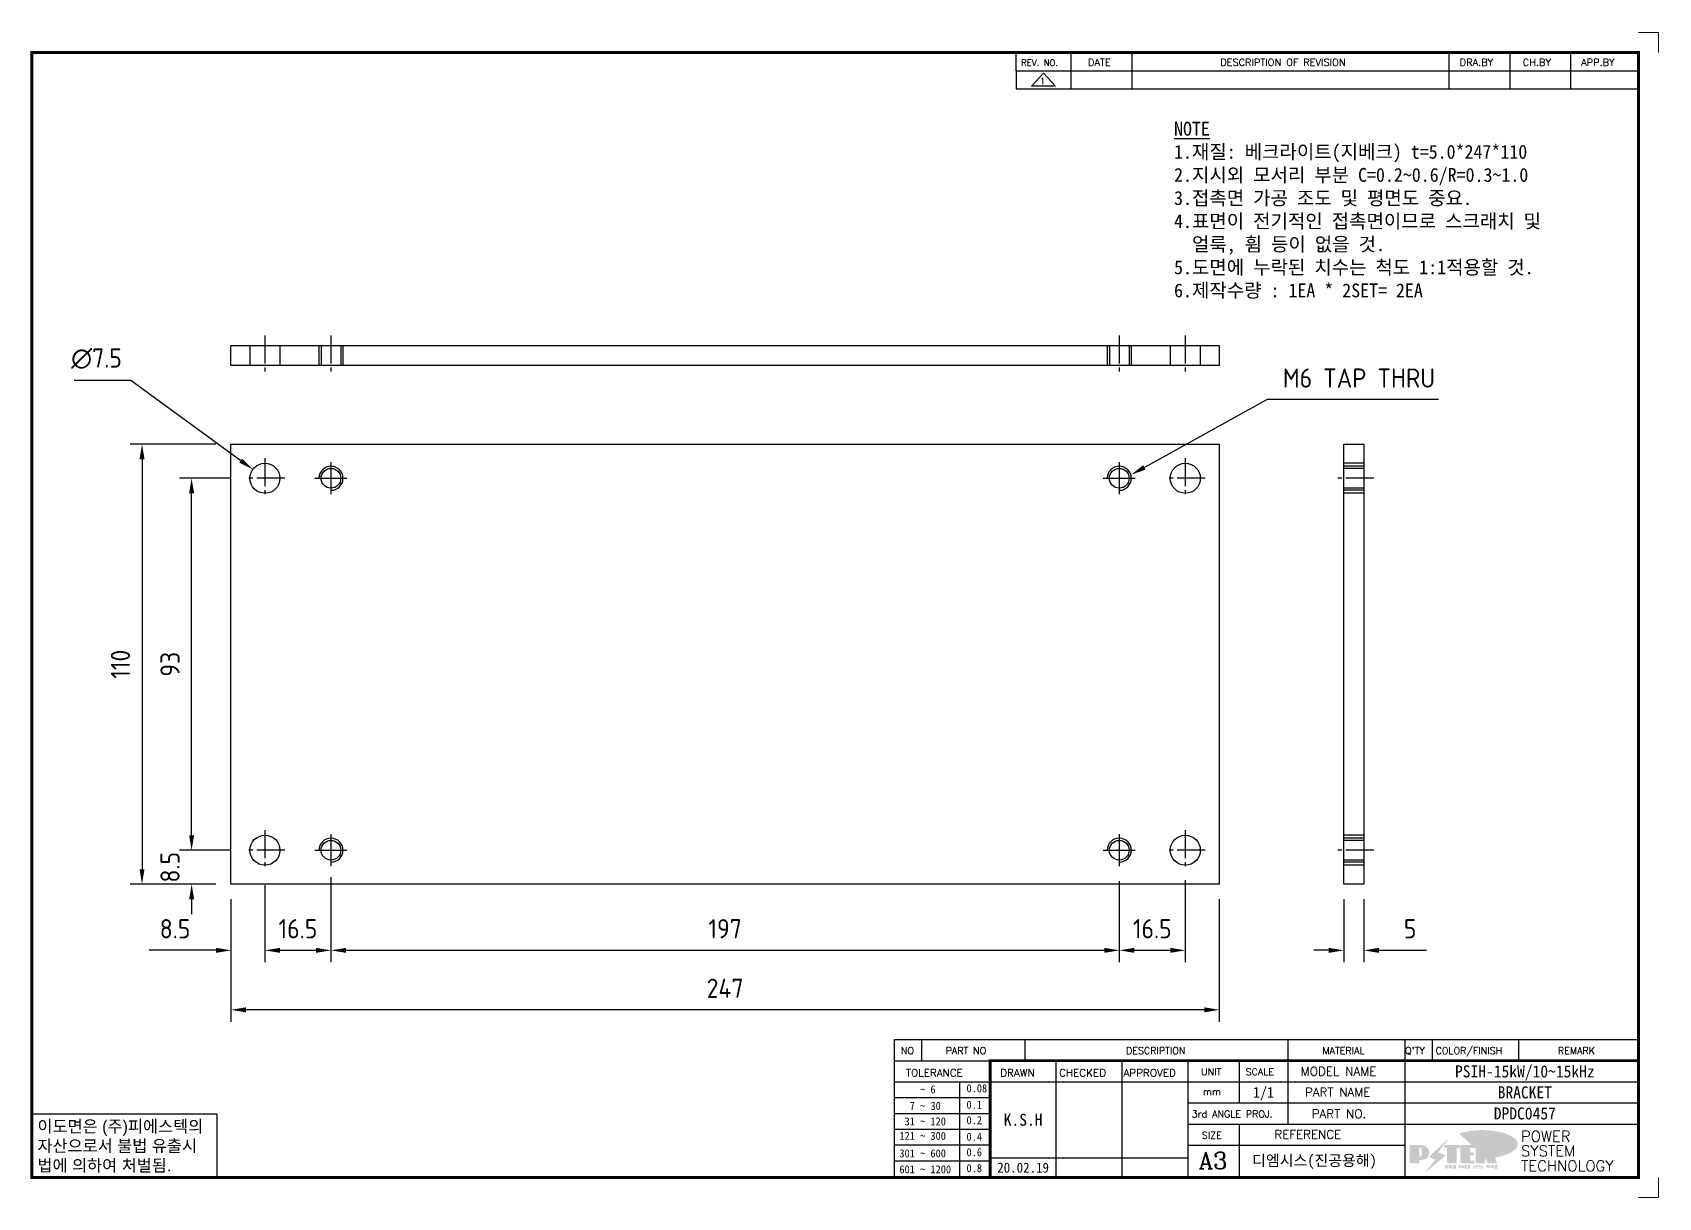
# Model space of a CAD drawing. Header units: millimetres. Extents: x 24815 to 36799, y -9299 to 5469.
# Drawn here: x 27275.7 to 27682, y -3978.8 to -3687.5 of the extents above; entities that cross this region are included whole.
import ezdxf
from ezdxf.enums import TextEntityAlignment as Align

# ---------------------------------------------------------------- set-up
doc = ezdxf.new("R2010")
doc.units = ezdxf.units.MM
for name, pattern in [('CENTER', [50.8, 31.75, -6.35, 6.35, -6.35]), ('CENTER1', [10, 7, -1, 1, -1]), ('HIDDEN', [9.525, 6.35, -3.175])]:
    doc.linetypes.add(name, pattern=pattern)
for name, color, linetype in [('CL', 1, 'CENTER'), ('FL', 3, 'Continuous'), ('FORMAT-1', 7, 'Continuous'), ('line', 3, 'Continuous')]:
    doc.layers.add(name, color=color, linetype=linetype)
doc.styles.add('h1', font='')
doc.styles.add('HAN', font='')
doc.styles.add('RC', font='ROMANC.SHX')
doc.styles.add('ROMANT', font='romant')
doc.styles.get("Standard").update_dxf_attribs({"font": 'ISOCP.SHX', "bigfont": 'WHGTXT.SHX'})
doc.styles.get('h1').set_extended_font_data('New Gulim')
doc.styles.get('HAN').set_extended_font_data('GulimChe')
doc.dimstyles.new('PS-1.5', dxfattribs={"dimscale": 1.5, "dimtxt": 3.2, "dimasz": 2.5, "dimexe": 2, "dimexo": 2.5, "dimgap": 2, "dimtad": 1, "dimtoh": 1, "dimrnd": 0.05, "dimzin": 12, "dimdsep": 46, "dimtxsty": 'Standard', "dimcen": 0, "dimclrt": 2, "dimazin": 3, "dimtfac": 1, "dimtofl": 0, "dimtmove": 0, "dimatfit": 3, "dimfxl": 0, "dimtolj": 1, "dimtzin": 0, "dimarcsym": 0})

# ---------------------------------------------------------------- blocks, each defined once
blk = doc.blocks.new('A$C25FC4D7C')
blk.add_circle((0, 0), 2.46)
at = {"layer": 'CL'}
for p, q in [((-4, 0), (4, 0)), ((0, 4), (0, -4))]:
    blk.add_line(p, q, dxfattribs=at)
at = {"layer": 'FL'}
blk.add_arc((0, 0), 3, 270, 180, dxfattribs=at)
blk = doc.blocks.new('A$C27F636C6')
at = {"color": 1, "linetype": 'CENTER1'}
for p, q in [((-229.5, 5), (-229.5, -5)), ((0.5, 5), (0.5, -5)), ((-224.5, 0), (-234.5, 0)), ((5.5, 0), (-4.5, 0)), ((-229.5, -88), (-229.5, -98)), ((0.5, -88), (0.5, -98)), ((-224.5, -93), (-234.5, -93)), ((5.5, -93), (-4.5, -93))]:
    blk.add_line(p, q, dxfattribs=at)
at = {"color": 32}
blk.add_lwpolyline([(-238, 8.5), (9, 8.5), (9, -101.5), (-238, -101.5)], close=True, dxfattribs=at)
for centre in [(-229.5, 0), (0.5, 0), (-229.5, -93), (0.5, -93)]:
    blk.add_circle(centre, 3.75, dxfattribs=at)
for p in [(-213, 0), (-16, 0), (-213, -93), (-16, -93)]:
    blk.add_blockref('A$C25FC4D7C', p)
blk = doc.blocks.new('re3')
at = {"color": 180}
for p, q in [((0, 0), (0, -4.55)), ((6.87, -0.64), (3.86, -3.91)), ((9.88, -3.91), (3.86, -3.91)), ((6.87, -0.64), (9.88, -3.91)), ((13.74, -4.55), (13.74, 0)), ((28.97, -4.55), (28.97, 0)), ((108.25, -4.55), (108.25, 0)), ((123.49, -4.55), (123.49, 0)), ((138.64, -4.55), (138.64, 0)), ((0, -4.55), (155.53, -4.55))]:
    blk.add_line(p, q, dxfattribs=at)
at = {"color": 2, "style": 'RC', "oblique": 15}
blk.add_attdef('REV.NO', text='', height=1.56, dxfattribs=at).set_placement((6.59, -2.56), align=Align.MIDDLE_CENTER)
blk.add_attdef('-1', text='', height=1.56, dxfattribs=at).set_placement((9.37, -1.66), align=Align.MIDDLE_LEFT)
at = {"color": 2, "style": 'HAN'}
for tag, p in [('REV.-DATE', (21.36, -2.28)), ('DRA.BY', (115.87, -2.28)), ('CH.BY', (131.07, -2.28)), ('APP.BY', (147.09, -2.28))]:
    blk.add_attdef(tag, text='', height=2.5, dxfattribs=at).set_placement(p, align=Align.MIDDLE_CENTER)
blk.add_attdef('DESCRIPTION-OF-REVISION', text='', height=2.5, dxfattribs=at).set_placement((31.61, -2.28), align=Align.MIDDLE_LEFT)
blk = doc.blocks.new('t3')
for p, q in [((0, 15.88), (46.25, 15.88)), ((0, 15.88), (0, 0)), ((46.25, 15.88), (46.25, 0)), ((0, 0), (46.25, 0))]:
    blk.add_line(p, q)
at = {"color": 1, "style": 'h1'}
for s, p in [('이도면은 (주)피에스텍의', (1.4, 11.29)), ('자산으로서 불법 유출시', (1.4, 6.41)), ('법에 의하여 처벌됨.', (1.4, 1.52))]:
    blk.add_text(s, height=3, dxfattribs=at).set_placement(p)
blk = doc.blocks.new('new LOGO')
at = {"layer": 'line'}
h = blk.add_hatch(color=253, dxfattribs=at)
edge = h.paths.add_edge_path()
edge.add_ellipse((333.9, 86.4), major_axis=(-165.9, 0), ratio=0.39426, start_angle=111.51268, end_angle=334.46902)
edge.add_ellipse((314.1, 81.2), major_axis=(-153.7, 0), ratio=0.40699, start_angle=121.30662, end_angle=327.74369, ccw=False)
edge.add_line((394, 27.8), (394.7, 25.6))
h = blk.add_hatch(color=1, dxfattribs=at)
h.paths.add_polyline_path([(41.5, 16.4), (54.3, 16.4, 1), (54.3, 82.9), (0, 82.9), (0, -0.1), (41.5, -0.1)])
h.paths.add_polyline_path([(41.5, 27.9), (41.5, 71.9), (43.6, 71.9, -0.414214), (54.6, 60.9), (54.6, 38.9, -0.414214), (43.6, 27.9)], flags=16)
h.paths.add_polyline_path([(214.7, 71.9), (227.5, 71.9), (227.5, 82.9), (159.7, 82.9), (159.7, 71.9), (172.5, 71.9), (172.5, -0.1), (214.7, -0.1)])
h.paths.add_polyline_path([(276, 37.4), (294.8, 37.4), (294.8, 49.1), (276, 49.1), (276, 71.9), (294.8, 71.9), (294.8, 82.9), (234.5, 82.9), (234.5, -0.1), (297, -0.1), (297, 10.9), (276, 10.9)])
h.paths.add_polyline_path([(347.2, 35.2), (359.7, -0.1), (400.5, -0.1), (379.6, 66.8), (399.7, 82.9), (380.6, 82.9), (347.2, 61.6), (347.2, 82.9), (305.5, 82.9), (305.5, -0.1), (347.2, -0.1)])
h = blk.add_hatch(color=250, dxfattribs=at)
h.paths.add_polyline_path([(44.5, 69.4), (46.6, 69.4, -0.129793), (52, 68, 0.221832), (43.6, 71.9), (41.5, 71.9), (41.5, 27.9), (43.6, 27.9, 0.02048), (44.5, 28)], flags=17)
h.paths.add_polyline_path([(44.5, 13.9), (57.3, 13.9, 0.72362), (77.1, 73.9, -0.679777), (54.3, 16.4), (41.5, 16.4), (41.5, -0.1), (3, -0.1), (3, -2.6), (44.5, -2.6)])
h.paths.add_polyline_path([(117.9, 14.2), (71.5, -44.4), (77.1, -39.6), (120.8, 15.6), (92, 28.9), (173.3, 106), (177.5, 111.4), (89.1, 27.6)])
h.paths.add_polyline_path([(162.7, 71.9), (162.7, 69.4), (172.5, 69.4), (172.5, 71.9)], flags=17)
h.paths.add_polyline_path([(217.7, 69.4), (230.5, 69.4), (230.5, 80.4), (227.5, 80.4), (227.5, 71.9), (214.7, 71.9), (214.7, -0.1), (175.5, -0.1), (175.5, -2.6), (217.7, -2.6)])
h.paths.add_polyline_path([(297.8, 46.6), (294.8, 46.6), (294.8, 37.4), (276, 37.4), (276, 10.9), (279, 10.9), (279, 34.9), (297.8, 34.9)])
h.paths.add_polyline_path([(300, 8.4), (297, 8.4), (297, -0.1), (237.5, -0.1), (237.5, -2.6), (300, -2.6)])
h.paths.add_polyline_path([(297.8, 80.4), (294.8, 80.4), (294.8, 71.9), (276, 71.9), (276, 49.1), (279, 49.1), (279, 69.4), (297.8, 69.4)])
h.paths.add_polyline_path([(350.2, 80.4), (347.2, 80.4), (347.2, 61.6), (350.2, 63.5)])
h.paths.add_polyline_path([(350.2, 26.7), (347.2, 35.2), (347.2, -0.1), (308.5, -0.1), (308.5, -2.6), (350.2, -2.6)])
h.paths.add_polyline_path([(402.7, 80.4), (396.5, 80.4), (379.6, 66.8), (400.5, -0.1), (361.8, -0.1), (362.7, -2.6), (403.5, -2.6), (382.6, 64.3)])
blk.add_hatch(color=5, dxfattribs=at).paths.add_polyline_path([(166.3, 35), (131, 49), (180.4, 112.7), (92, 28.9), (120.8, 15.6), (74.4, -43)])
h = blk.add_hatch(color=250, dxfattribs=at)
edge = h.paths.add_edge_path()
edge.add_ellipse((237.8, -17.6), major_axis=(-14.3, 0), ratio=0.526336, start_angle=192.2456, end_angle=269.07481)
edge.add_line((238.1, -10.1), (237.6, -10.1))
edge.add_ellipse((237.8, -17.6), major_axis=(-14.3, 0), ratio=0.526336, start_angle=270.92519, end_angle=449.07481)
edge.add_line((237.6, -25.1), (238.1, -25.1))
edge.add_ellipse((237.8, -17.6), major_axis=(-14.3, 0), ratio=0.526336, start_angle=450.92519, end_angle=527.7544)
edge.add_line((251.7, -19.2), (254.1, -19.2))
edge.add_line((254.1, -19.2), (254.1, -27.1))
edge.add_line((254.1, -27.1), (263.1, -27.1))
edge.add_line((263.1, -27.1), (263.1, -10.1))
edge.add_line((263.1, -10.1), (254.1, -10.1))
edge.add_line((254.1, -10.1), (254.1, -16))
edge.add_line((254.1, -16), (251.7, -16))
h.paths.add_polyline_path([(241, -16.4), (241, -18.7, -1), (234.4, -18.7), (234.4, -16.4, -1)], flags=16)
h.paths.add_polyline_path([(278.2, -10.1), (268.1, -10.1), (268.1, -27.1), (278.2, -27.1)])
h.paths.add_polyline_path([(310.3, -10.1), (310.3, -11.1, -0.157169), (289.3, -17.5), (294, -19.9, 0.128407), (316.3, -15.9, 0.128407), (338.6, -19.9), (343.3, -17.5, -0.157169), (322.2, -11.1), (322.2, -10.1)])
h.paths.add_polyline_path([(342.1, -25.1), (342.1, -22.3), (290.4, -22.3), (290.4, -25.1)])
h.paths.add_polyline_path([(352, -10.1), (352, -16.2, 0.414214), (354, -18.2), (378.7, -18.2), (378.7, -19.6), (390.2, -19.6), (390.2, -10.1), (378.7, -10.1), (378.7, -13.6), (374.7, -13.6), (374.7, -15.1), (378.7, -15.1), (378.7, -16.2), (364.7, -16.2), (364.7, -15.1), (371.2, -15.1), (371.2, -13.6), (364.7, -13.6), (364.7, -12.6), (374.7, -12.6), (374.7, -10.1)])
h.paths.add_polyline_path([(393.8, -10.1), (393.8, -19.6), (405, -19.6), (405, -10.1)])
h.paths.add_polyline_path([(405, -27.1), (405, -20.9), (356.8, -20.9), (356.8, -23), (391.8, -23), (391.8, -27.1)])
h.paths.add_polyline_path([(200.4, -10.1), (200.4, -22.3), (193.2, -22.3), (193.2, -12.6), (196.6, -12.6), (196.6, -10.1), (161, -10.1), (161, -12.6), (164.5, -12.6), (164.5, -22.3), (161, -22.3), (161, -25.1), (200.4, -25.1), (200.4, -27.1), (213.9, -27.1), (213.9, -10.1)])
h.paths.add_polyline_path([(182, -12.6), (175.6, -12.6), (175.6, -22.3), (182, -22.3)], flags=17)
blk = doc.blocks.new('format-3')
at = {"color": 3, "lineweight": 9}
for p, q in [((0, 286.3), (0, 291.3)), ((5, 291.3), (0, 291.3)), ((414.5, 291.3), (419.5, 291.3)), ((419.5, 286.3), (419.5, 291.3)), ((0, 5), (0, 0)), ((419.5, 5), (419.5, 0)), ((5, 0), (0, 0)), ((414.5, 0), (419.5, 0))]:
    blk.add_line(p, q, dxfattribs=at)
at = {"color": 180}
for p, q in [((258.97, 281.75), (258.97, 286.3)), ((272.71, 281.75), (272.71, 286.3)), ((287.94, 281.75), (287.94, 286.3)), ((367.22, 281.75), (367.22, 286.3)), ((382.45, 281.75), (382.45, 286.3)), ((397.61, 281.75), (397.61, 286.3)), ((258.97, 281.75), (414.5, 281.75)), ((228.5, 39.49), (228.5, 5)), ((228.5, 39.49), (414.5, 39.49)), ((235.29, 39.49), (235.29, 34.21)), ((261.24, 34.21), (261.24, 39.49)), ((326.9, 39.49), (326.9, 34.21)), ((356.11, 39.49), (356.11, 34.21)), ((362.93, 39.49), (362.93, 34.21)), ((384.48, 39.49), (384.48, 34.21)), ((228.5, 34.21), (252.48, 34.21)), ((268.96, 5), (268.96, 34.21)), ((285.45, 5), (285.45, 34.21)), ((301.94, 5), (301.94, 34.21)), ((314.72, 34.21), (314.72, 23.65)), ((326.9, 34.21), (326.9, 18.37)), ((356.11, 34.21), (356.11, 5)), ((228.5, 28.93), (252.48, 28.93)), ((244.89, 5.23), (244.89, 28.93)), ((252.48, 28.93), (414.5, 28.93)), ((228.5, 24.98), (252.48, 24.98)), ((228.5, 21.03), (252.48, 21.03)), ((301.94, 23.65), (414.5, 23.65)), ((228.5, 17.08), (252.48, 17.08)), ((301.94, 18.37), (414.5, 18.37)), ((314.72, 18.37), (314.72, 5)), ((228.5, 13.13), (252.48, 13.13)), ((301.94, 13.09), (356.11, 13.09)), ((228.5, 9.18), (252.48, 9.18)), ((252.48, 9.95), (301.94, 9.95))]:
    blk.add_line(p, q, dxfattribs=at)
at = {"const_width": 0.7}
blk.add_lwpolyline([(252.48, 5), (252.48, 34.21), (414.5, 34.21)], dxfattribs=at)
at = {"layer": 'FORMAT-1', "const_width": 0.7}
blk.add_lwpolyline([(13, 5), (13, 286.3), (414.5, 286.3), (414.5, 5)], close=True, dxfattribs=at)
blk.add_blockref('t3', (13, 5))
at = {"xscale": 0.05400000000000027, "yscale": 0.05400000000000027, "zscale": 0.05400000000000027}
blk.add_blockref('new LOGO', (357.35, 8.65), dxfattribs=at)
at = {"color": 2}
for s, height, style, p in [('REV. NO.', 1.56, 'RC', (260.23, 282.95)), ('DATE', 1.788, 'RC', (276.95, 282.94)), ('DESCRIPTION OF REVISION', 1.7875, 'RC', (309.98, 282.94)), ('DRA.BY', 1.788, 'RC', (369.83, 282.94)), ('CH.BY', 1.788, 'RC', (385.59, 282.94)), ('APP.BY', 1.788, 'RC', (400.18, 282.94)), ('NO', 1.742, 'RC', (230.16, 35.83)), ('PART NO', 1.742, 'RC', (241.36, 35.83)), ('DESCRIPTION', 1.7424, 'RC', (286.43, 35.83)), ('MATERIAL', 1.742, 'RC', (335.52, 35.83)), ("Q'TY", 1.742, 'RC', (356.17, 35.83)), ('COLOR/FINISH', 1.7424, 'RC', (363.8, 35.83)), ('REMARK', 1.742, 'RC', (394.37, 35.83)), ('MODEL NAME', 2.178, 'RC', (330.12, 30.46)), (' TOLERANCE', 1.9, 'RC', (230.11, 30.22)), ('DRAWN', 1.9, 'RC', (255, 30.22)), ('CHECKED', 1.9, 'RC', (269.71, 30.22)), ('APPROVED', 1.9, 'RC', (285.8, 30.22)), ('UNIT', 1.742, 'RC', (305.19, 30.55)), ('SCALE', 1.742, 'RC', (316.32, 30.55)), ('    ~ 6', 2, 'HAN', (229.8, 26.03)), ('0.08', 2, 'HAN', (246.57, 26.31)), ('mm', 1.742, 'RC', (305.67, 25.56)), ('PART NAME', 2.178, 'RC', (331.17, 25.24)), ('  7 ~ 30', 2, 'HAN', (229.8, 21.91)), ('0.1', 2, 'HAN', (246.57, 22.2)), ('3rd ANGLE PROJ.', 1.7424, 'RC', (302.87, 19.97)), ('PART NO.', 2.178, 'RC', (332.84, 19.85)), ('121 ~ 300', 2, 'HAN', (229.8, 14.42)), (' 31 ~ 120', 2, 'HAN', (229.8, 18.04)), ('0.2', 2, 'HAN', (246.57, 18.32)), ('SIZE', 1.742, 'RC', (305.39, 14.71)), ('REFERENCE', 2.178, 'RC', (323.52, 14.69)), ('0.4', 2, 'HAN', (246.57, 14.2)), ('0.6', 2, 'HAN', (246.57, 10.32)), ('301 ~ 600', 2, 'HAN', (229.8, 10.04)), ('0.8', 2, 'HAN', (246.57, 6.33)), ('601 ~ 1200', 2, 'HAN', (229.8, 6.05))]:
    blk.add_text(s, height=height, dxfattribs=dict(at, style=style)).set_placement(p)
at = {"style": 'ROMANT'}
for s, p in [('POWER', (385.15, 13.96)), ('SYSTEM', (385.15, 10.31)), ('TECHNOLOGY', (385.15, 6.56))]:
    blk.add_text(s, height=2.7, dxfattribs=at).set_placement(p)
at = {"color": 2, "lineweight": 25, "style": 'RC'}
blk.add_text('A3', height=4.182, dxfattribs=at).set_placement((304.61, 7.14))
at = {"style": 'HAN'}
for tag, height, p in [('MODEL-NAME', 3, (386.1, 31.53)), ('SCALE', 2.7, (320.81, 26.29)), ('PART-NAME', 3, (386.1, 26.29)), ('DRA-BY', 3, (260.72, 19.44)), ('CH-BY', 3, (277.21, 19.44)), ('APP-BY', 3, (293.7, 19.44)), ('PART-NO', 3, (386.1, 21.01)), ('DRA-DATE', 2.5, (260.72, 7.47)), ('CH-DATE', 2.5, (277.21, 7.47)), ('APP-DATE', 2.5, (293.7, 7.47)), ('관련업체', 3, (333.52, 9.26))]:
    blk.add_attdef(tag, text='', height=height, dxfattribs=at).set_placement(p, align=Align.MIDDLE_CENTER)
blk = doc.blocks.new('*D673')
at = {"color": 0, "lineweight": -2}
for p, q in [((27333.77, -3900.69), (27333.77, -3919.97)), ((27325.27, -3904.19), (27325.27, -3919.97)), ((27321.52, -3916.97), (27304.85, -3916.97)), ((27337.52, -3916.97), (27341.27, -3916.97))]:
    blk.add_line(p, q, dxfattribs=at)
at = {"color": 0}
for points in [[(27321.52, -3916.35), (27321.52, -3917.6), (27325.27, -3916.97)], [(27337.52, -3916.35), (27337.52, -3917.6), (27333.77, -3916.97)]]:
    blk.add_solid(points, dxfattribs=at)
at = {"layer": 'Defpoints', "color": 0}
for p in [(27325.27, -3900.44), (27333.77, -3896.94), (27333.77, -3916.97)]:
    blk.add_point(p, dxfattribs=at)
at = {"color": 2, "insert": (27311.31, -3911.57), "char_height": 4.8, "attachment_point": 5}
blk.add_mtext('\\A1;8.5', dxfattribs=at)
blk = doc.blocks.new('*D674')
at = {"color": 0, "lineweight": -2}
for p, q in [((27333.77, -3900.69), (27333.77, -3919.97)), ((27350.27, -3898.69), (27350.27, -3919.97)), ((27337.52, -3916.97), (27346.52, -3916.97))]:
    blk.add_line(p, q, dxfattribs=at)
at = {"color": 0}
for points in [[(27337.52, -3916.35), (27337.52, -3917.6), (27333.77, -3916.97)], [(27346.52, -3916.35), (27346.52, -3917.6), (27350.27, -3916.97)]]:
    blk.add_solid(points, dxfattribs=at)
at = {"layer": 'Defpoints', "color": 0}
for p in [(27350.27, -3894.94), (27333.77, -3896.94), (27350.27, -3916.97)]:
    blk.add_point(p, dxfattribs=at)
at = {"color": 2, "insert": (27342.02, -3911.57), "char_height": 4.8, "attachment_point": 5}
blk.add_mtext('\\A1;16.5', dxfattribs=at)
blk = doc.blocks.new('*D675')
at = {"color": 0, "lineweight": -2}
for p, q in [((27350.27, -3898.69), (27350.27, -3919.97)), ((27547.27, -3899.69), (27547.27, -3919.97)), ((27354.02, -3916.97), (27543.52, -3916.97))]:
    blk.add_line(p, q, dxfattribs=at)
at = {"color": 0}
for points in [[(27354.02, -3916.35), (27354.02, -3917.6), (27350.27, -3916.97)], [(27543.52, -3916.35), (27543.52, -3917.6), (27547.27, -3916.97)]]:
    blk.add_solid(points, dxfattribs=at)
at = {"layer": 'Defpoints', "color": 0}
for p in [(27350.27, -3894.94), (27547.27, -3895.94), (27547.27, -3916.97)]:
    blk.add_point(p, dxfattribs=at)
at = {"color": 2, "insert": (27448.77, -3911.57), "char_height": 4.8, "attachment_point": 5}
blk.add_mtext('\\A1;197', dxfattribs=at)
blk = doc.blocks.new('*D676')
at = {"color": 0, "lineweight": -2}
for p, q in [((27547.27, -3899.69), (27547.27, -3919.97)), ((27563.77, -3899.44), (27563.77, -3919.97)), ((27551.02, -3916.97), (27560.02, -3916.97))]:
    blk.add_line(p, q, dxfattribs=at)
at = {"color": 0}
for points in [[(27551.02, -3916.35), (27551.02, -3917.6), (27547.27, -3916.97)], [(27560.02, -3916.35), (27560.02, -3917.6), (27563.77, -3916.97)]]:
    blk.add_solid(points, dxfattribs=at)
at = {"layer": 'Defpoints', "color": 0}
for p in [(27547.27, -3895.94), (27563.77, -3895.69), (27563.77, -3916.97)]:
    blk.add_point(p, dxfattribs=at)
at = {"color": 2, "insert": (27555.52, -3911.57), "char_height": 4.8, "attachment_point": 5}
blk.add_mtext('\\A1;16.5', dxfattribs=at)
blk = doc.blocks.new('*D677')
at = {"color": 0, "lineweight": -2}
for p, q in [((27325.27, -3904.19), (27325.27, -3934.85)), ((27572.27, -3904.19), (27572.27, -3934.85)), ((27568.52, -3931.85), (27329.02, -3931.85))]:
    blk.add_line(p, q, dxfattribs=at)
at = {"color": 0}
for points in [[(27329.02, -3931.22), (27329.02, -3932.47), (27325.27, -3931.85)], [(27568.52, -3931.22), (27568.52, -3932.47), (27572.27, -3931.85)]]:
    blk.add_solid(points, dxfattribs=at)
at = {"layer": 'Defpoints', "color": 0}
for p in [(27325.27, -3900.44), (27572.27, -3900.44), (27325.27, -3931.85)]:
    blk.add_point(p, dxfattribs=at)
at = {"color": 2, "insert": (27448.77, -3926.45), "char_height": 4.8, "attachment_point": 5}
blk.add_mtext('\\A1;247', dxfattribs=at)
blk = doc.blocks.new('*D678')
at = {"color": 0, "lineweight": -2}
for p, q in [((27315.45, -3888.19), (27315.45, -3884.44)), ((27325.02, -3891.94), (27312.45, -3891.94)), ((27321.52, -3900.44), (27312.45, -3900.44)), ((27315.45, -3904.19), (27315.45, -3907.94))]:
    blk.add_line(p, q, dxfattribs=at)
at = {"color": 0}
for points in [[(27314.83, -3888.19), (27316.08, -3888.19), (27315.45, -3891.94)], [(27314.83, -3904.19), (27316.08, -3904.19), (27315.45, -3900.44)]]:
    blk.add_solid(points, dxfattribs=at)
at = {"layer": 'Defpoints', "color": 0}
for p in [(27315.45, -3891.94), (27328.77, -3891.94), (27325.27, -3900.44)]:
    blk.add_point(p, dxfattribs=at)
at = {"color": 2, "insert": (27310.05, -3896.19), "char_height": 4.8, "attachment_point": 5, "rotation": 90}
blk.add_mtext('\\A1;8.5', dxfattribs=at)
blk = doc.blocks.new('*D679')
at = {"color": 0, "lineweight": -2}
for p, q in [((27325.02, -3798.94), (27312.45, -3798.94)), ((27315.45, -3888.19), (27315.45, -3802.69)), ((27325.02, -3891.94), (27312.45, -3891.94))]:
    blk.add_line(p, q, dxfattribs=at)
at = {"color": 0}
for points in [[(27314.83, -3802.69), (27316.08, -3802.69), (27315.45, -3798.94)], [(27314.83, -3888.19), (27316.08, -3888.19), (27315.45, -3891.94)]]:
    blk.add_solid(points, dxfattribs=at)
at = {"layer": 'Defpoints', "color": 0}
for p in [(27315.45, -3798.94), (27328.77, -3798.94), (27328.77, -3891.94)]:
    blk.add_point(p, dxfattribs=at)
at = {"color": 2, "insert": (27310.05, -3845.44), "char_height": 4.8, "attachment_point": 5, "rotation": 90}
blk.add_mtext('\\A1;93', dxfattribs=at)
blk = doc.blocks.new('*D680')
at = {"color": 0, "lineweight": -2}
for p, q in [((27321.52, -3790.44), (27300.06, -3790.44)), ((27303.06, -3794.19), (27303.06, -3896.69)), ((27321.52, -3900.44), (27300.06, -3900.44))]:
    blk.add_line(p, q, dxfattribs=at)
at = {"color": 0}
for points in [[(27302.43, -3794.19), (27303.68, -3794.19), (27303.06, -3790.44)], [(27302.43, -3896.69), (27303.68, -3896.69), (27303.06, -3900.44)]]:
    blk.add_solid(points, dxfattribs=at)
at = {"layer": 'Defpoints', "color": 0}
for p in [(27325.27, -3790.44), (27303.06, -3900.44), (27325.27, -3900.44)]:
    blk.add_point(p, dxfattribs=at)
at = {"color": 2, "insert": (27297.66, -3845.44), "char_height": 4.8, "attachment_point": 5, "rotation": 90}
blk.add_mtext('\\A1;110', dxfattribs=at)
blk = doc.blocks.new('*D681')
at = {"color": 0, "lineweight": -2}
for p, q in [((27286.06, -3774.42), (27300.3, -3774.42)), ((27300.3, -3774.42), (27327.72, -3794.51))]:
    blk.add_line(p, q, dxfattribs=at)
at = {"color": 0}
blk.add_solid([(27328.09, -3794), (27327.35, -3795.01), (27330.75, -3796.72)], dxfattribs=at)
at = {"layer": 'Defpoints', "color": 0}
for p in [(27330.75, -3796.72), (27336.8, -3801.15)]:
    blk.add_point(p, dxfattribs=at)
at = {"color": 2, "insert": (27291.68, -3769.02), "char_height": 4.8, "attachment_point": 5}
blk.add_mtext('\\A1;∅7.5', dxfattribs=at)
blk = doc.blocks.new('*D682')
at = {"color": 0, "lineweight": -2}
for p, q in [((27603.39, -3904.19), (27603.39, -3919.97)), ((27608.39, -3904.19), (27608.39, -3919.97)), ((27599.64, -3916.97), (27595.89, -3916.97)), ((27612.14, -3916.97), (27624.01, -3916.97))]:
    blk.add_line(p, q, dxfattribs=at)
at = {"color": 0}
for points in [[(27599.64, -3916.35), (27599.64, -3917.6), (27603.39, -3916.97)], [(27612.14, -3916.35), (27612.14, -3917.6), (27608.39, -3916.97)]]:
    blk.add_solid(points, dxfattribs=at)
at = {"layer": 'Defpoints', "color": 0}
for p in [(27603.39, -3900.44), (27608.39, -3900.44), (27608.39, -3916.97)]:
    blk.add_point(p, dxfattribs=at)
at = {"color": 2, "insert": (27619.95, -3911.57), "char_height": 4.8, "attachment_point": 5}
blk.add_mtext('\\A1;5', dxfattribs=at)
blk = doc.blocks.new('*D683')
at = {"color": 0, "lineweight": -2}
for p, q in [((27584.27, -3779.28), (27553.54, -3796.23)), ((27627.07, -3779.28), (27584.27, -3779.28))]:
    blk.add_line(p, q, dxfattribs=at)
at = {"color": 0}
blk.add_solid([(27553.24, -3795.68), (27553.84, -3796.77), (27550.26, -3798.04)], dxfattribs=at)
at = {"layer": 'Defpoints', "color": 0}
for p in [(27550.26, -3798.04), (27545, -3800.93)]:
    blk.add_point(p, dxfattribs=at)
at = {"color": 2, "insert": (27607.17, -3773.88), "char_height": 4.8, "attachment_point": 5}
blk.add_mtext('\\A1;M6 TAP THRU', dxfattribs=at)

msp = doc.modelspace()

# ---------------------------------------------------------------- linework, layer by layer
at = {"color": 2, "linetype": 'HIDDEN'}
for p, q in [((27330.023, -3765.713), (27330.023, -3770.713)), ((27337.523, -3765.713), (27337.523, -3770.713)), ((27347.273, -3765.713), (27347.273, -3770.713)), ((27347.815, -3765.713), (27347.815, -3770.713)), ((27352.732, -3765.713), (27352.732, -3770.713)), ((27353.273, -3765.713), (27353.273, -3770.713)), ((27544.273, -3765.713), (27544.273, -3770.713)), ((27544.815, -3765.713), (27544.815, -3770.713)), ((27549.732, -3765.713), (27549.732, -3770.713)), ((27550.273, -3765.713), (27550.273, -3770.713)), ((27560.023, -3765.713), (27560.023, -3770.713)), ((27567.523, -3765.713), (27567.523, -3770.713)), ((27608.39, -3795.188), (27603.39, -3795.188)), ((27608.39, -3802.688), (27603.39, -3802.688)), ((27608.39, -3888.188), (27603.39, -3888.188)), ((27608.39, -3895.688), (27603.39, -3895.688))]:
    msp.add_line(p, q, dxfattribs=at)
at = {"color": 1, "linetype": 'CENTER1'}
for p, q in [((27333.773, -3763.213), (27333.773, -3773.213)), ((27350.273, -3763.213), (27350.273, -3773.213)), ((27547.273, -3763.213), (27547.273, -3773.213)), ((27563.773, -3763.213), (27563.773, -3773.213)), ((27610.89, -3798.938), (27600.89, -3798.938)), ((27610.89, -3891.938), (27600.89, -3891.938))]:
    msp.add_line(p, q, dxfattribs=at)
at = {"color": 251, "linetype": 'HIDDEN'}
for p, q in [((27608.39, -3795.938), (27603.39, -3795.938)), ((27608.39, -3796.479), (27603.39, -3796.479)), ((27608.39, -3801.397), (27603.39, -3801.397)), ((27608.39, -3801.938), (27603.39, -3801.938)), ((27608.39, -3888.938), (27603.39, -3888.938)), ((27608.39, -3889.479), (27603.39, -3889.479)), ((27608.39, -3894.397), (27603.39, -3894.397)), ((27608.39, -3894.938), (27603.39, -3894.938))]:
    msp.add_line(p, q, dxfattribs=at)
at = {"color": 32}
for points in [[(27325.273, -3770.713), (27325.273, -3765.713), (27572.273, -3765.713), (27572.273, -3770.713)], [(27603.39, -3790.438), (27608.39, -3790.438), (27608.39, -3900.438), (27603.39, -3900.438)]]:
    msp.add_lwpolyline(points, close=True, dxfattribs=at)

# ---------------------------------------------------------------- block references
ref = msp.add_blockref('format-3', (27262.52, -3978.773))
ref.add_attrib('DRA-DATE', '20.02.19', dxfattribs={"height": 2.5, "style": 'HAN'}).set_placement((27523.24, -3971.298), align=Align.MIDDLE_CENTER)
ref.add_attrib('DRA-BY', 'K.S.H', dxfattribs={"height": 3, "style": 'HAN'}).set_placement((27523.24, -3959.331), align=Align.MIDDLE_CENTER)
ref.add_attrib('MODEL-NAME', 'PSIH-15kW/10~15kHz', dxfattribs={"lineweight": 35, "height": 3, "style": 'HAN'}).set_placement((27648.616, -3947.248), align=Align.MIDDLE_CENTER)
ref.add_attrib('PART-NAME', 'BRACKET', dxfattribs={"lineweight": 35, "height": 3, "style": 'HAN'}).set_placement((27648.616, -3952.479), align=Align.MIDDLE_CENTER)
ref.add_attrib('PART-NO', 'DPDC0457', dxfattribs={"lineweight": 35, "height": 3, "style": 'HAN'}).set_placement((27648.616, -3957.759), align=Align.MIDDLE_CENTER)
ref.add_attrib('SCALE', '1/1', dxfattribs={"height": 2.7, "style": 'HAN'}).set_placement((27583.328, -3952.479), align=Align.MIDDLE_CENTER)
ref.add_attrib('관련업체', '디엠시스(진공용해)', dxfattribs={"height": 2.75, "style": 'HAN'}).set_placement((27596.043, -3969.51), align=Align.MIDDLE_CENTER)
ref = msp.add_blockref('re3', (27521.486, -3697.023))
ref.add_attrib('REV.NO', '1', dxfattribs={"color": 2, "height": 1.56, "style": 'RC'}).set_placement((27528.074, -3699.58), align=Align.MIDDLE_CENTER)
msp.add_blockref('A$C27F636C6', (27563.273, -3798.938))

# ---------------------------------------------------------------- texts
at = {"color": 2, "insert": (27560.96, -3709.794), "char_height": 3.465, "attachment_point": 1, "style": 'HAN'}
msp.add_mtext_dynamic_manual_height_columns('{\\LNOTE\\P}1.재질: 베크라이트(지베크) t=5.0*247*110\\P2.지시외 모서리 부분 C=0.2~0.6/R=0.3~1.0\\P3.접촉면 가공 조도 및 평면도 중요.\\P4.표면이 전기적인 접촉면이므로 스크래치 및\\P  얼룩, 휨 등이 없을 것.\\P5.도면에 누락된 치수는 척도 1:1적용할 것.\\P{\\C1;6.제작수량 : 1EA * 2SET= 2EA}', width=557.97864, gutter_width=769.295, heights=[0], dxfattribs=at)

# ---------------------------------------------------------------- dimensions: what is measured, and where the dimension line sits
dim = msp.add_diameter_dim_2p(p1=(27336.799, -3801.154), p2=(27330.748, -3796.722), dimstyle='PS-1.5')
dim.commit()
dim.dimension.update_dxf_attribs({"geometry": '*D681', "text_midpoint": (27291.683, -3774.421), "dimtype": 163})
dim = msp.add_diameter_dim_2p(p1=(27545.001, -3800.933), p2=(27550.255, -3798.036), text='<> TAP THRU', dimstyle='PS-1.5', override={"dimpost": 'M<>'})
dim.commit()
dim.dimension.update_dxf_attribs({"geometry": '*D683', "text_midpoint": (27607.173, -3779.285), "dimtype": 163})
dim = msp.add_linear_dim(base=(27303.055, -3900.438), p1=(27325.273, -3790.438), p2=(27325.273, -3900.438), angle=90, dimstyle='PS-1.5')
dim.commit()
dim.dimension.update_dxf_attribs({"geometry": '*D680', "text_midpoint": (27297.655, -3845.438)})
dim = msp.add_linear_dim(base=(27315.452, -3798.938), p1=(27328.773, -3891.938), p2=(27328.773, -3798.938), angle=90, dimstyle='PS-1.5', override={"dimtmove": 1})
dim.commit()
dim.dimension.update_dxf_attribs({"geometry": '*D679', "text_midpoint": (27310.052, -3845.438)})
dim = msp.add_linear_dim(base=(27315.452, -3891.938), p1=(27325.273, -3900.438), p2=(27328.773, -3891.938), angle=90, dimstyle='PS-1.5')
dim.commit()
dim.dimension.update_dxf_attribs({"geometry": '*D678', "text_midpoint": (27315.452, -3896.188), "dimtype": 160})
for base, p1, p2, picture, middle in [((27350.273, -3916.973), (27333.773, -3896.938), (27350.273, -3894.938), '*D674', (27342.023, -3911.573)), ((27547.273, -3916.973), (27350.273, -3894.938), (27547.273, -3895.938), '*D675', (27448.773, -3911.573)), ((27563.773, -3916.973), (27547.273, -3895.938), (27563.773, -3895.688), '*D676', (27555.523, -3911.573))]:
    dim = msp.add_linear_dim(base=base, p1=p1, p2=p2, dimstyle='PS-1.5', override={"dimtmove": 1})
    dim.commit()
    dim.dimension.update_dxf_attribs({"geometry": picture, "text_midpoint": middle})
dim = msp.add_linear_dim(base=(27333.773, -3916.973), p1=(27325.273, -3900.438), p2=(27333.773, -3896.938), dimstyle='PS-1.5')
dim.commit()
dim.dimension.update_dxf_attribs({"geometry": '*D673', "text_midpoint": (27311.314, -3916.973), "dimtype": 160})
for base, p1, p2, picture, middle in [((27325.273, -3931.846), (27572.273, -3900.438), (27325.273, -3900.438), '*D677', (27448.773, -3926.446)), ((27608.39, -3916.973), (27603.39, -3900.438), (27608.39, -3900.438), '*D682', (27619.949, -3911.573))]:
    dim = msp.add_linear_dim(base=base, p1=p1, p2=p2, dimstyle='PS-1.5')
    dim.commit()
    dim.dimension.update_dxf_attribs({"geometry": picture, "text_midpoint": middle})

doc.saveas('drawing.dxf')
